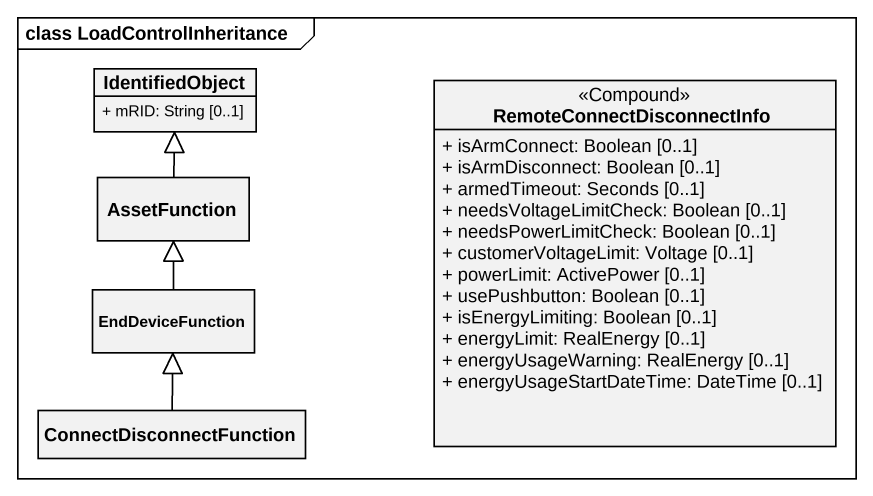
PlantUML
@startuml
mainframe class LoadControlInheritance
hide circle
hide empty members
skinparam classAttributeIconSize 0
class IdentifiedObject {
  + mRID: String [0..1]
}
class RemoteConnectDisconnectInfo <<Compound>> {
  + isArmConnect: Boolean [0..1]
  + isArmDisconnect: Boolean [0..1]
  + armedTimeout: Seconds [0..1]
  + needsVoltageLimitCheck: Boolean [0..1]
  + needsPowerLimitCheck: Boolean [0..1]
  + customerVoltageLimit: Voltage [0..1]
  + powerLimit: ActivePower [0..1]
  + usePushbutton: Boolean [0..1]
  + isEnergyLimiting: Boolean [0..1]
  + energyLimit: RealEnergy [0..1]
  + energyUsageWarning: RealEnergy [0..1]
  + energyUsageStartDateTime: DateTime [0..1]
}
class AssetFunction
class EndDeviceFunction
class ConnectDisconnectFunction
AssetFunction -up-|> IdentifiedObject
EndDeviceFunction -up-|> AssetFunction
ConnectDisconnectFunction -up-|> EndDeviceFunction
@enduml
